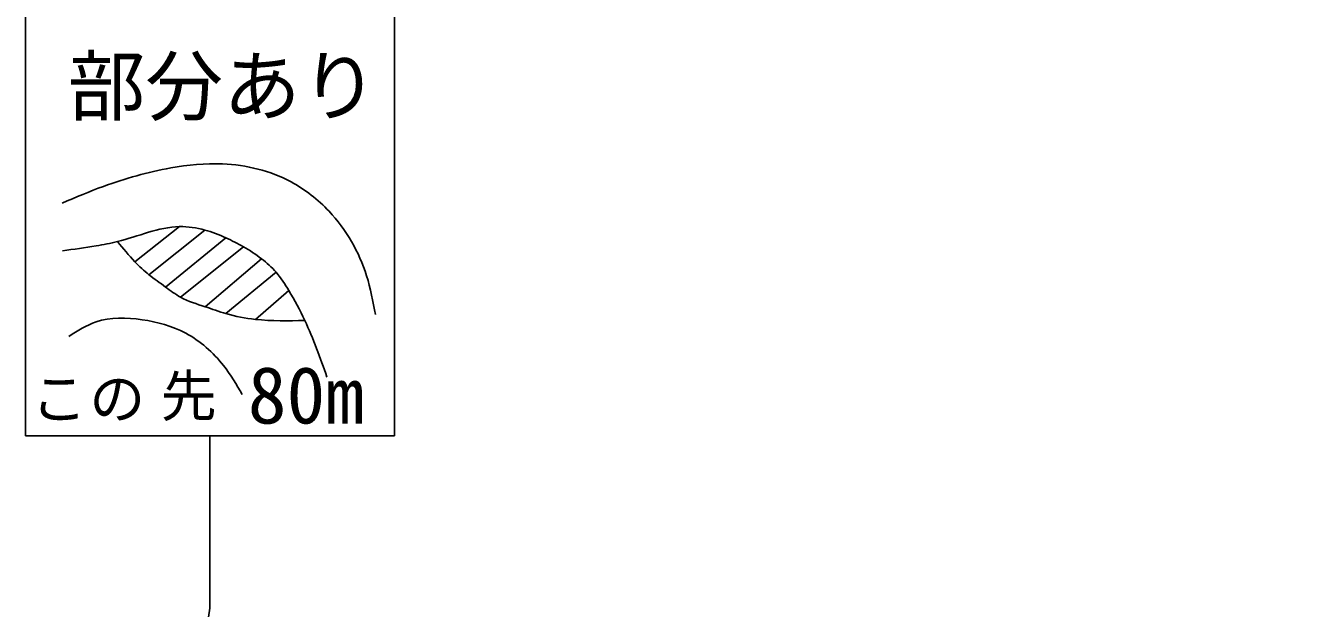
# Model space of a CAD drawing. Units: millimetres, scale not verified. Extents: x 40000 to 680000, y 20000 to 380000.
# Drawn here: x 452093 to 493034, y 299240 to 318011 of the extents above; entities that cross this region are included whole.
import ezdxf
from ezdxf.enums import TextEntityAlignment as Align

# ---------------------------------------------------------------- set-up
doc = ezdxf.new("R2010")
doc.units = ezdxf.units.MM
doc.header["$LTSCALE"] = 1000
doc.layers.add('M-BGD', color=7, linetype='Continuous', lineweight=25)
doc.layers.add('M-STR-STRC', color=7, linetype='Continuous', lineweight=25)
doc.styles.add('ＭＳ ゴシック', font='')
doc.styles.get('ＭＳ ゴシック').set_extended_font_data('MS Gothic')

msp = doc.modelspace()

# ---------------------------------------------------------------- linework, layer by layer
at = {"layer": 'M-BGD'}
for points, knots in [([(476344, 281954), (478322, 282682), (480299, 283409), (482243, 284218), (485506, 285575), (488675, 287161), (491811, 288791), (495571, 290747), (499285, 292766), (503165, 294521), (506027, 295815), (508981, 296966), (511471, 298884), (512260, 299492), (513003, 300177), (513573, 300987), (514369, 302116), (514831, 303488), (515676, 304561), (516282, 305331), (517086, 305947), (517831, 306611), (518669, 307359), (519433, 308168), (520197, 308977)], [0, 0, 0, 0, 1, 1, 1, 2, 2, 2, 3, 3, 3, 4, 4, 4, 5, 5, 5, 6, 6, 6, 7, 7, 7, 8, 8, 8, 8]), ([(469530, 281172), (471295, 281672), (473061, 282172), (474779, 282798), (477808, 283902), (480689, 285397), (483557, 286899), (486320, 288346), (489070, 289800), (491863, 291157), (495100, 292729), (498393, 294170), (501641, 295783), (503389, 296651), (505125, 297568), (506635, 298779), (507801, 299714), (508832, 300824), (509789, 301985), (510810, 303226), (511745, 304524), (512680, 305823)], [0, 0, 0, 0, 1, 1, 1, 2, 2, 2, 3, 3, 3, 4, 4, 4, 5, 5, 5, 6, 6, 6, 7, 7, 7, 7]), ([(453368, 282366), (454597, 282534), (455827, 282701), (457063, 282851), (458827, 283065), (460605, 283244), (462373, 283061), (463553, 282940), (464727, 282657), (465895, 282641), (467700, 282616), (469488, 283227), (471257, 283797), (473861, 284636), (476423, 285384), (478932, 286320), (482509, 287656), (485977, 289376), (489392, 291157), (492071, 292553), (494717, 293986), (497278, 295572), (498641, 296417), (499980, 297305), (501273, 298253), (503790, 300099), (506132, 302173), (508474, 304246)], [0, 0, 0, 0, 1, 1, 1, 2, 2, 2, 3, 3, 3, 4, 4, 4, 5, 5, 5, 6, 6, 6, 7, 7, 7, 8, 8, 8, 9, 9, 9, 9]), ([(480421, 289129), (482634, 290009), (484846, 290889), (486985, 291923), (488719, 292763), (490405, 293704), (492087, 294653), (493581, 295497), (495072, 296348), (496506, 297285), (498334, 298480), (500068, 299816), (501803, 301152)], [0, 0, 0, 0, 1, 1, 1, 2, 2, 2, 3, 3, 3, 4, 4, 4, 4])]:
    msp.add_open_spline(points, degree=3, knots=knots, dxfattribs=at)
at = {"layer": 'M-STR-STRC'}
for p, q in [((452093, 321677), (452093, 304805)), ((463967, 321677), (463967, 304805)), ((455615, 310404), (457054, 311535)), ((456066, 309987), (457866, 311425)), ((456604, 309591), (458547, 311173)), ((457087, 309262), (459107, 310887)), ((457877, 308954), (459689, 310503)), ((458547, 308735), (460162, 310064)), ((459492, 308548), (460568, 309482)), ((452093, 304805), (463967, 304805)), ((458030, 299257), (458030, 304805)), ((458030, 299257), (455287, 280402))]:
    msp.add_line(p, q, dxfattribs=at)
for points, knots in [([(453276, 312293), (453716, 312480), (454156, 312666), (454605, 312831), (455307, 313089), (456031, 313292), (456768, 313424), (457319, 313522), (457877, 313580), (458438, 313556), (459202, 313522), (459972, 313335), (460645, 312974), (461099, 312730), (461510, 312407), (461864, 312029), (462415, 311441), (462831, 310719), (463072, 309954), (463200, 309545), (463279, 309123), (463357, 308702)], [0, 0, 0, 0, 1, 1, 1, 2, 2, 2, 3, 3, 3, 4, 4, 4, 5, 5, 5, 6, 6, 6, 7, 7, 7, 7]), ([(453287, 310755), (453648, 310806), (454009, 310856), (454368, 310915), (454599, 310953), (454828, 310995), (455055, 311052), (455723, 311220), (456373, 311524), (457054, 311535), (457325, 311540), (457602, 311498), (457866, 311425), (458101, 311361), (458327, 311273), (458547, 311173), (458738, 311086), (458925, 310991), (459107, 310887), (459309, 310772), (459505, 310645), (459689, 310503), (459860, 310371), (460021, 310226), (460162, 310064), (460316, 309885), (460445, 309685), (460568, 309482), (460757, 309168), (460929, 308846), (461084, 308515), (461360, 307925), (461579, 307309), (461798, 306692)], [0, 0, 0, 0, 1, 1, 1, 2, 2, 2, 3, 3, 3, 4, 4, 4, 5, 5, 5, 6, 6, 6, 7, 7, 7, 8, 8, 8, 9, 9, 9, 10, 10, 10, 11, 11, 11, 11]), ([(461084, 308515), (460552, 308502), (460020, 308489), (459492, 308548), (459173, 308584), (458855, 308646), (458547, 308735), (458322, 308800), (458102, 308880), (457877, 308954), (457608, 309044), (457333, 309125), (457087, 309262), (456917, 309356), (456762, 309476), (456604, 309591), (456423, 309723), (456239, 309847), (456066, 309987), (455906, 310115), (455757, 310256), (455615, 310404), (455418, 310611), (455237, 310831), (455055, 311052)], [0, 0, 0, 0, 1, 1, 1, 2, 2, 2, 3, 3, 3, 4, 4, 4, 5, 5, 5, 6, 6, 6, 7, 7, 7, 8, 8, 8, 8]), ([(453485, 308001), (453771, 308183), (454058, 308365), (454370, 308470), (454830, 308624), (455347, 308611), (455845, 308539), (456341, 308467), (456819, 308336), (457251, 308105), (457721, 307854), (458136, 307486), (458466, 307064), (458696, 306769), (458885, 306448), (459073, 306127)], [0, 0, 0, 0, 1, 1, 1, 2, 2, 2, 3, 3, 3, 4, 4, 4, 5, 5, 5, 5])]:
    msp.add_open_spline(points, degree=3, knots=knots, dxfattribs=at)

# ---------------------------------------------------------------- texts
at = {"layer": 'M-STR-STRC', "style": 'ＭＳ ゴシック'}
for s, height, p in [('部分あり', 1833, (453451, 316062)), ('先', 1320, (456446, 306087)), ('80m', 1833, (459249, 306113)), ('こ', 1320, (452273, 306007)), ('の', 1320, (454148, 306007))]:
    msp.add_text(s, height=height, dxfattribs=at).set_placement(p, align=Align.MIDDLE_LEFT)

doc.saveas('drawing.dxf')
